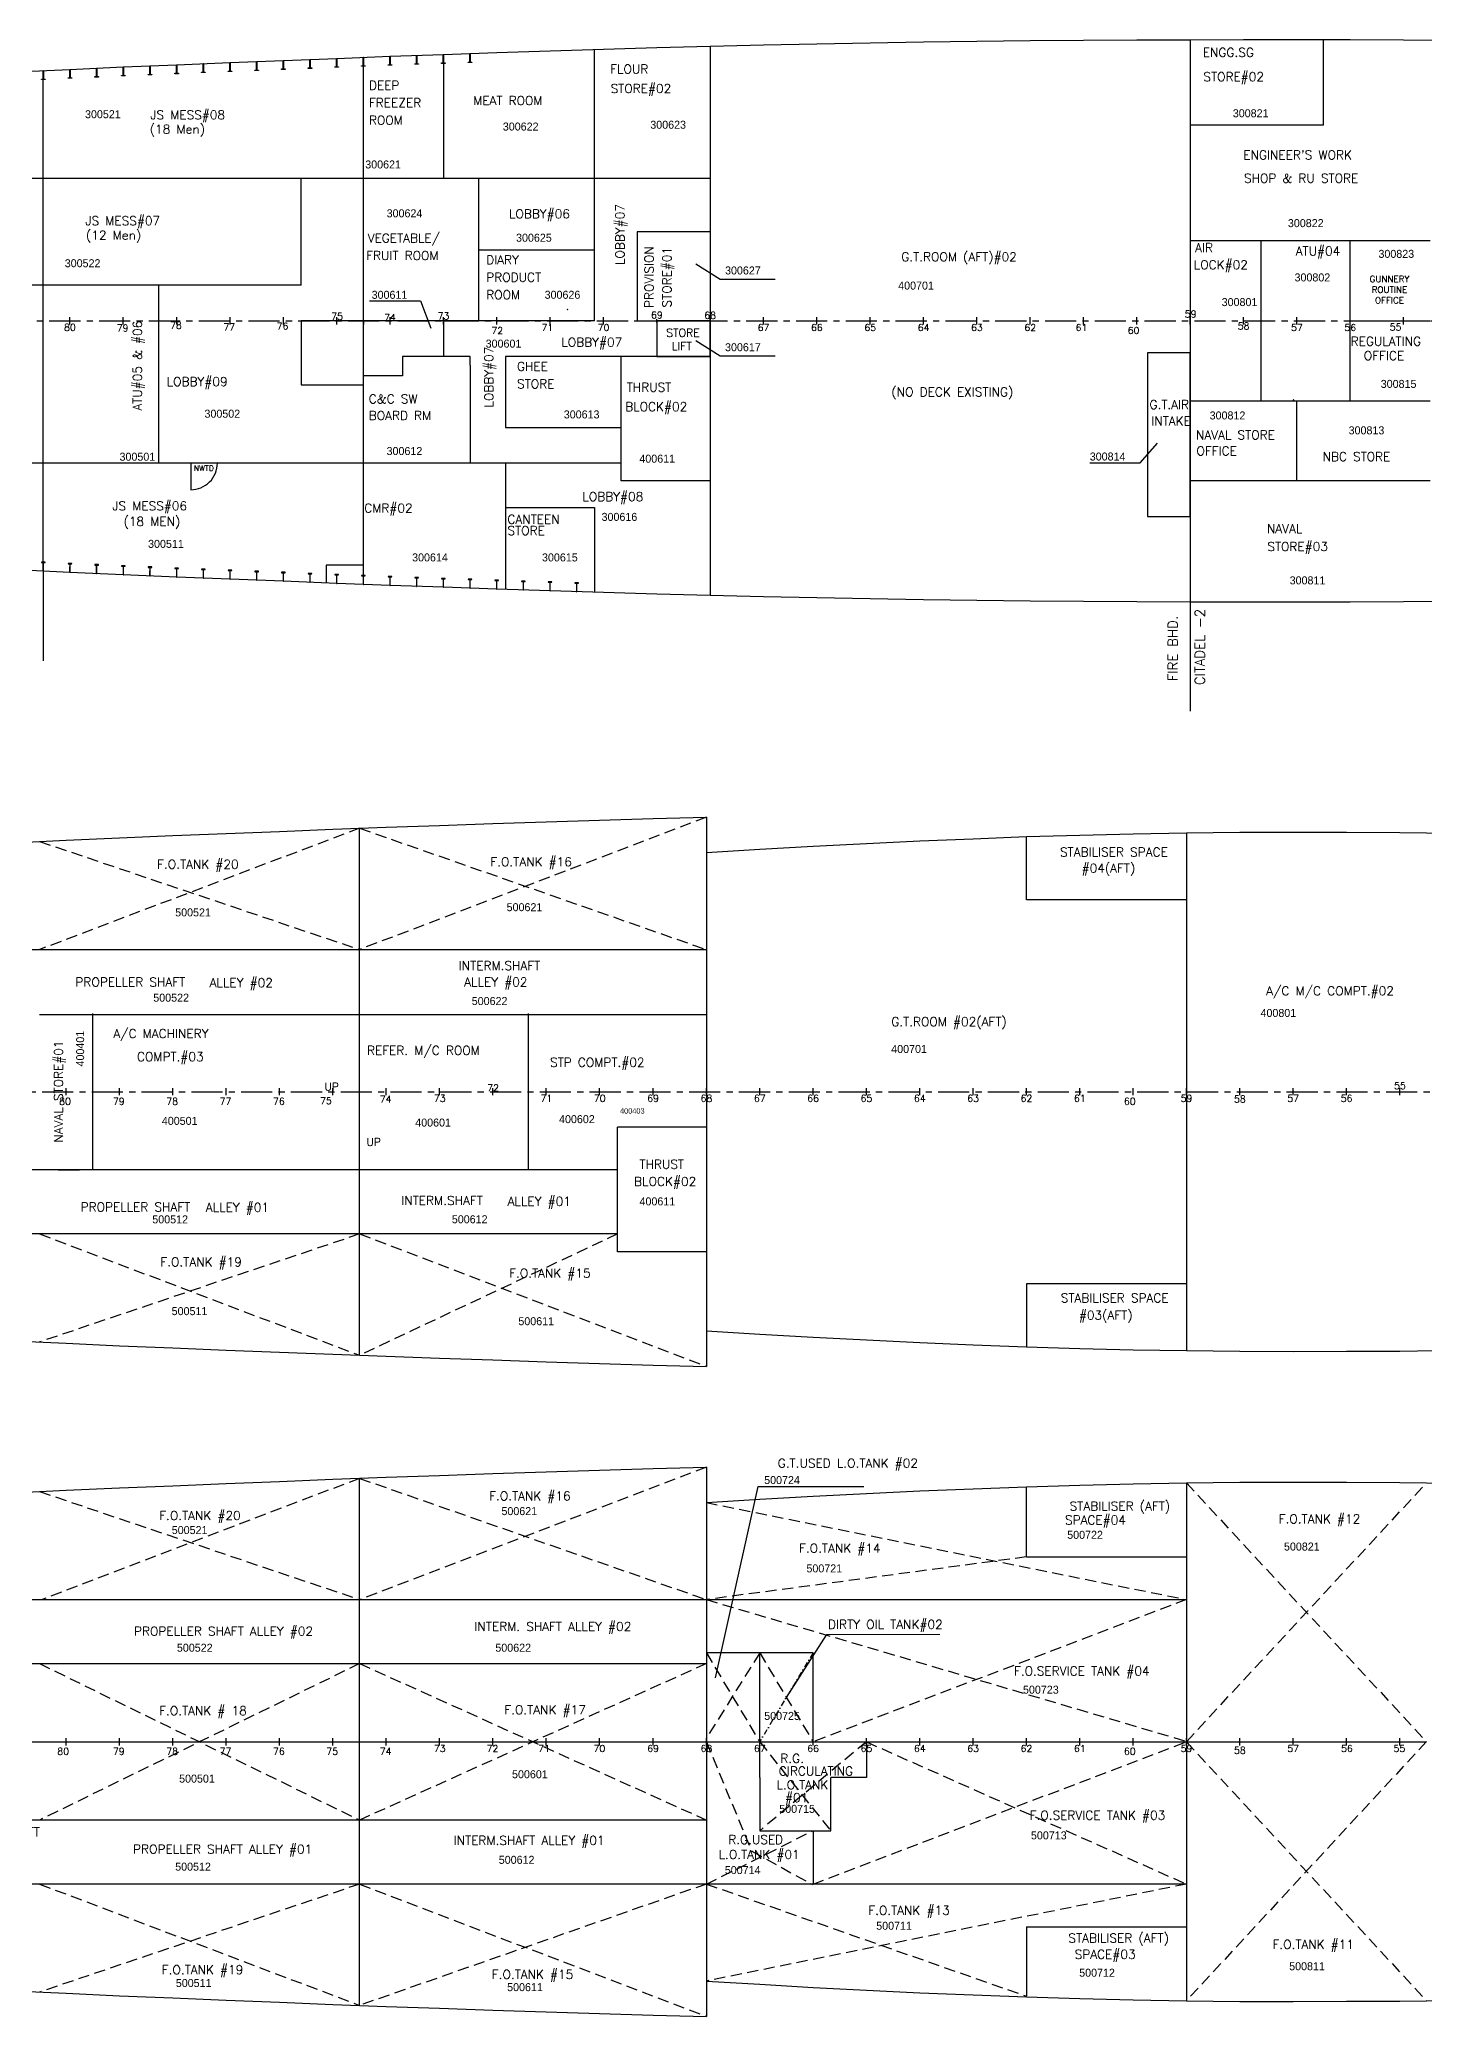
# Model space of a CAD drawing. Header units: millimetres. Extents: x 4499 to 177087, y -131598 to 56514.
# Drawn here: x 41195 to 80140, y -131598 to -75996 of the extents above; entities that cross this region are included whole.
import ezdxf
from ezdxf.enums import TextEntityAlignment as Align

# ---------------------------------------------------------------- set-up
doc = ezdxf.new("R2010")
doc.units = ezdxf.units.MM
doc.header["$LTSCALE"] = 700
doc.header["$MEASUREMENT"] = 0
for name, pattern in [('CENTER', [2, 1.25, -0.25, 0.25, -0.25]), ('DASHDOT2', [0.5, 0.25, -0.125, 0, -0.125]), ('DASHED', [0.75, 0.5, -0.25]), ('DOTDASH1', [1600, 1000, -250, 100, -250])]:
    doc.linetypes.add(name, pattern=pattern)
for name, color, linetype in [('00', 7, 'Continuous'), ('01', 7, 'Continuous'), ('3 DECK', 7, 'Continuous'), ('4 DECK', 7, 'Continuous'), ('COMPT.NOS', 4, 'Continuous'), ('COMPTNAME', 7, 'Continuous'), ('HOLD', 7, 'Continuous')]:
    doc.layers.add(name, color=color, linetype=linetype)
doc.styles.add('ROMANS', font='romans.shx', dxfattribs={"height": 150})
doc.styles.add('style1', font='romans.shx', dxfattribs={"height": 250})
doc.dimstyles.new('ISO-25', dxfattribs={"dimtxt": 2.5, "dimasz": 2.5, "dimexe": 1.25, "dimexo": 0.625, "dimtad": 1, "dimdsep": 46, "dimtxsty": 'Standard', "dimcen": 2.5, "dimadec": 0, "dimazin": 0, "dimtfac": 1, "dimtmove": 2, "dimatfit": 3, "dimfxl": 1, "dimtolj": 1, "dimtzin": 0, "dimarcsym": 0})

msp = doc.modelspace()

# ---------------------------------------------------------------- linework, layer by layer
at = {"color": 18, "true_color": 0x000000}
for p, q in [((73552, -76000), (73552, -91817)), ((77302, -78408), (77302, -75996)), ((50301, -91321), (50301, -76496)), ((52551, -76415), (52551, -79908)), ((56801, -83908), (56801, -76274)), ((60051, -76184), (60051, -91633)), ((77302, -78408), (73552, -78408)), ((60051, -79908), (10655, -79908)), ((48551, -82908), (48551, -79908)), ((53551, -83908), (53551, -79908)), ((58001, -81408), (58001, -83908)), ((60051, -81408), (58001, -81408)), ((53551, -81908), (56801, -81908)), ((48551, -82908), (43550, -82908)), ((44551, -87909), (44551, -82908)), ((43550, -84008), (43550, -83808)), ((45051, -84008), (45051, -83808)), ((46551, -84008), (46551, -83808)), ((48051, -84008), (48051, -83808)), ((49551, -84008), (49551, -83808)), ((51051, -84008), (51051, -83808)), ((52551, -84008), (52551, -83808)), ((54051, -84008), (54051, -83808)), ((55551, -84008), (55551, -83808)), ((57051, -84008), (57051, -83808)), ((58551, -83958), (58551, -83858)), ((60051, -84008), (60051, -83808)), ((70552, -84008), (70552, -83808)), ((72052, -84008), (72052, -83808)), ((73552, -84008), (73552, -83808)), ((75052, -84008), (75052, -83808)), ((76552, -84008), (76552, -83808)), ((78052, -84008), (78052, -83808)), ((79552, -84008), (79552, -83808)), ((51401, -84908), (51401, -85459)), ((60051, -84908), (54301, -84908)), ((54301, -84908), (54301, -86909)), ((57551, -88409), (57551, -84908)), ((51401, -85459), (50301, -85458)), ((54301, -86909), (57551, -86909)), ((57551, -87909), (10655, -87909)), ((60051, -88409), (57551, -88409)), ((80302, -88409), (73552, -88409)), ((50195, -113002), (50195, -98178)), ((59946, -97866), (59946, -113314)), ((73446, -98310), (73446, -112870)), ((28444, -101590), (59946, -101590)), ((41195, -103416), (59946, -103416)), ((41945, -105690), (41945, -105490)), ((43445, -105690), (43445, -105490)), ((44945, -105690), (44945, -105490)), ((46445, -105690), (46445, -105490)), ((47945, -105690), (47945, -105490)), ((49445, -105690), (49445, -105490)), ((50945, -105690), (50945, -105490)), ((52445, -105690), (52445, -105490)), ((53945, -105690), (53945, -105490)), ((55445, -105690), (55445, -105490)), ((56945, -105690), (56945, -105490)), ((58446, -105690), (58446, -105490)), ((59946, -105690), (59946, -105490)), ((61446, -105690), (61446, -105490)), ((62946, -105690), (62946, -105490)), ((64446, -105690), (64446, -105490)), ((57446, -110090), (57446, -106590)), ((59946, -106590), (57446, -106590)), ((57446, -107790), (39202, -107790)), ((41720, -107790), (42319, -107790)), ((57446, -109590), (28444, -109590)), ((59946, -110090), (57446, -110090)), ((59946, -116149), (59946, -131598)), ((50195, -119873), (50195, -116463)), ((68946, -118673), (68946, -116719)), ((73446, -116593), (73446, -131154)), ((68946, -118673), (73446, -118673)), ((28444, -119873), (41267, -119873)), ((41267, -119873), (73446, -119873)), ((50195, -127874), (50195, -119873)), ((39195, -121673), (59946, -121673)), ((61446, -121373), (59946, -121373)), ((61446, -124873), (61446, -121373)), ((62946, -121373), (61446, -121373)), ((62946, -123873), (62946, -121373)), ((37445, -123873), (59946, -123873)), ((59946, -123873), (80195, -123873)), ((64271, -124019), (64446, -123873)), ((64446, -123873), (64446, -124873)), ((61446, -124873), (61446, -126374)), ((64446, -124873), (63446, -124873)), ((63446, -126374), (63446, -124873)), ((59946, -126074), (38975, -126074)), ((61446, -126374), (63446, -126374)), ((62946, -126374), (62946, -127874)), ((41267, -127874), (28444, -127874)), ((73446, -127874), (41267, -127874)), ((50195, -131286), (50195, -127874)), ((68946, -129074), (68946, -131027)), ((68946, -129074), (73446, -129074))]:
    msp.add_line(p, q, dxfattribs=at)
at = {"color": 18, "linetype": 'Continuous', "true_color": 0x000000}
for p, q in [((41300, -90946), (41300, -76871)), ((61551, -84008), (61551, -83808)), ((63051, -84008), (63051, -83808)), ((64551, -84008), (64551, -83808)), ((66052, -84008), (66052, -83808)), ((67552, -84008), (67552, -83808)), ((69052, -84008), (69052, -83808)), ((65946, -105690), (65946, -105490)), ((67446, -105690), (67446, -105490)), ((68946, -105690), (68946, -105490)), ((70446, -105690), (70446, -105490)), ((71946, -105690), (71946, -105490)), ((73446, -105690), (73446, -105490)), ((74946, -105690), (74946, -105490)), ((76446, -105690), (76446, -105490)), ((77946, -105690), (77946, -105490)), ((79447, -105690), (79447, -105490)), ((41945, -123973), (41945, -123773)), ((43445, -123973), (43445, -123773)), ((44945, -123973), (44945, -123773)), ((46445, -123973), (46445, -123773)), ((47945, -123973), (47945, -123773)), ((49445, -123973), (49445, -123773)), ((50945, -123973), (50945, -123773)), ((52445, -123973), (52445, -123773)), ((53945, -123973), (53945, -123773)), ((55445, -123973), (55445, -123773)), ((56945, -123973), (56945, -123773)), ((58446, -123973), (58446, -123773)), ((59946, -123973), (59946, -123773)), ((61446, -123973), (61446, -123773)), ((62946, -123973), (62946, -123773)), ((64446, -123973), (64446, -123773)), ((65946, -123973), (65946, -123773)), ((67446, -123973), (67446, -123773)), ((68946, -123973), (68946, -123773)), ((70446, -123973), (70446, -123773)), ((71946, -123973), (71946, -123773)), ((73446, -123973), (73446, -123773)), ((74946, -123973), (74946, -123773)), ((76446, -123973), (76446, -123773)), ((77946, -123973), (77946, -123773)), ((79447, -123973), (79447, -123773))]:
    msp.add_line(p, q, dxfattribs=at)
at = {"color": 18, "linetype": 'CENTER', "true_color": 0x000000}
for p, q in [((7870, -83908), (163784, -83908)), ((7664, -105590), (163779, -105590))]:
    msp.add_line(p, q, dxfattribs=at)
at = {"color": 18, "linetype": 'DOTDASH1', "true_color": 0x000000}
for p, q in [((42050, -84008), (42050, -83808)), ((68946, -100190), (68946, -98415)), ((73446, -100190), (68946, -100190)), ((68946, -110990), (68946, -112765)), ((73446, -110990), (68946, -110990))]:
    msp.add_line(p, q, dxfattribs=at)
at = {"color": 18, "linetype": 'DASHED', "lineweight": -2, "ltscale": 0.9, "true_color": 0x000000, "transparency": 33554534}
for p, q in [((50195, -98178), (41195, -101590)), ((59946, -97866), (50195, -101590)), ((50195, -98178), (59946, -101590)), ((41195, -98552), (50195, -101590)), ((50195, -109590), (41195, -112628)), ((41195, -109590), (50195, -113002)), ((50195, -109590), (59946, -113314)), ((57446, -109590), (50195, -113002)), ((59946, -116149), (50195, -119873)), ((50195, -116463), (41267, -119873)), ((50195, -116463), (59946, -119873)), ((73446, -123873), (80197, -116591)), ((73446, -116593), (80197, -123869)), ((41195, -116836), (50195, -119873)), ((59946, -117146), (73446, -119873)), ((68946, -118673), (59946, -119873)), ((59946, -119873), (73446, -123858)), ((73446, -119873), (62946, -123873)), ((41195, -121673), (50195, -126074)), ((50195, -121673), (41195, -126074)), ((59946, -121673), (50195, -126074)), ((50195, -121673), (59946, -126074)), ((59946, -121373), (61446, -123873)), ((61446, -121373), (59946, -123773)), ((61446, -121373), (62946, -123873)), ((59946, -123873), (61221, -126949)), ((61446, -123873), (63446, -126374)), ((64446, -123873), (61446, -126374)), ((62946, -127874), (73446, -123873)), ((64446, -123873), (73446, -127874)), ((80197, -123869), (73446, -131154)), ((73446, -123873), (80197, -131156)), ((59946, -127874), (62946, -126374)), ((61221, -126949), (62930, -127886)), ((41195, -127874), (50195, -131286)), ((50195, -127874), (41195, -130911)), ((59946, -127874), (50195, -131286)), ((50195, -127874), (59946, -131598)), ((73446, -127874), (59946, -130601)), ((59946, -127874), (68946, -131027))]:
    msp.add_line(p, q, dxfattribs=at)
at = {"color": 18, "linetype": 'DASHDOT2', "ltscale": 0.9, "true_color": 0x000000}
msp.add_line((62946, -121373), (61446, -123873), dxfattribs=at)
at = {"color": 18, "true_color": 0x000000}
for points in [[(58551, -84908), (60051, -84908), (60051, -83908), (58551, -83908)], [(72352, -84808), (72352, -89409), (73552, -89409), (73552, -84808)]]:
    msp.add_lwpolyline(points, close=True, dxfattribs=at)
at = {"color": 18, "linetype": 'Continuous', "true_color": 0x000000}
msp.add_lwpolyline([(45447, -87909), (45447, -88659, 0.414214), (46197, -87909)], format="xyb", dxfattribs=at)
at = {"layer": '00', "color": 18, "true_color": 0x000000}
for p, q in [((41300, -82908), (39050, -82908)), ((43550, -82908), (41300, -82908)), ((50301, -83908), (50301, -84008)), ((56801, -83908), (50301, -83908)), ((58001, -83908), (60051, -83908)), ((54945, -107790), (54945, -103390))]:
    msp.add_line(p, q, dxfattribs=at)
msp.add_lwpolyline([(76552, -88409), (76552, -86158)], dxfattribs=at)
at = {"layer": '01', "color": 18, "linetype": 'ByBlock', "true_color": 0x000000}
for p, q in [((45051, -76704), (45051, -76956)), ((45801, -76674), (45801, -76926)), ((46551, -76644), (46551, -76896)), ((47301, -76614), (47301, -76773)), ((48051, -76584), (48051, -76743)), ((48801, -76555), (48801, -76807)), ((49551, -76525), (49551, -76777)), ((50301, -76496), (50301, -76643)), ((51051, -76467), (51051, -76719)), ((51801, -76441), (51801, -76693)), ((52551, -76415), (52551, -76667)), ((53301, -76390), (53301, -76549)), ((41300, -76871), (41300, -77030)), ((42050, -76835), (42050, -76994)), ((42800, -76800), (42800, -77052)), ((43550, -76765), (43550, -76780)), ((44300, -76735), (44300, -76882)), ((80302, -81658), (73552, -81658)), ((78052, -86158), (78052, -81658)), ((48551, -82908), (48201, -82908)), ((52551, -83908), (52701, -83908)), ((52551, -83908), (52551, -84908)), ((78052, -83908), (80302, -83908)), ((53301, -85158), (53301, -87909)), ((48551, -85708), (50301, -85708)), ((73552, -86158), (80302, -86158)), ((54301, -87909), (54301, -91460)), ((41300, -90946), (41300, -90787)), ((41300, -90946), (41300, -93472)), ((42050, -90982), (42050, -90823)), ((42800, -91017), (42800, -90765)), ((43550, -91052), (43550, -91037)), ((44300, -91082), (44300, -90935)), ((45051, -91113), (45051, -90861)), ((45801, -91143), (45801, -90891)), ((46551, -91173), (46551, -90921)), ((47301, -91203), (47301, -91044)), ((48051, -91233), (48051, -91074)), ((48801, -91262), (48801, -91010)), ((50301, -90784), (49251, -90784)), ((49251, -90784), (49251, -91280)), ((50301, -91321), (50301, -91173)), ((51051, -91350), (51051, -91098)), ((51801, -91376), (51801, -91124)), ((52551, -91402), (52551, -91150)), ((49551, -91292), (49551, -91277)), ((53301, -91427), (53301, -91268)), ((54051, -91452), (54051, -91200)), ((54801, -91477), (54801, -91225)), ((55551, -91502), (55551, -91250)), ((56301, -91526), (56301, -91367)), ((73552, -91817), (73552, -94883)), ((42695, -107790), (42695, -103390))]:
    msp.add_line(p, q, dxfattribs=at)
for points in [[(75552, -86158), (75552, -81658), (73552, -81658)], [(50301, -83908), (48551, -83908), (48551, -85708), (48551, -85708)], [(53301, -85158), (53301, -84908), (51401, -84908)], [(54301, -89159), (56801, -89159), (56801, -91543)]]:
    msp.add_lwpolyline(points, dxfattribs=at)
at = {"layer": '3 DECK', "color": 18, "true_color": 0x000000}
for points in [[(40550, -76906), (42050, -76835), (43550, -76765), (45051, -76704), (46551, -76644), (48051, -76584), (49551, -76525), (51051, -76467), (52551, -76415), (54051, -76365), (55551, -76315), (57051, -76266), (58551, -76222), (60051, -76184), (61551, -76149), (63051, -76118), (64551, -76091), (66052, -76065), (67552, -76045), (69052, -76027), (70552, -76013), (72052, -76005), (73552, -76000), (75052, -75996), (76552, -75996), (78052, -75996), (79552, -76006), (81052, -76018)], [(45054, -76704), (45055, -76944), (45083, -76944), (45101, -76944), (45101, -76956), (45083, -76956), (45001, -76956), (45001, -76944), (45047, -76944), (45047, -76704), (45054, -76704)], [(45804, -76674), (45805, -76914), (45833, -76914), (45851, -76914), (45851, -76926), (45833, -76926), (45751, -76926), (45751, -76914), (45797, -76914), (45797, -76674), (45804, -76674)], [(46555, -76644), (46555, -76884), (46583, -76884), (46601, -76884), (46601, -76896), (46583, -76896), (46501, -76896), (46501, -76884), (46547, -76884), (46547, -76644), (46555, -76644)], [(47305, -76614), (47305, -76854), (47333, -76854), (47351, -76854), (47351, -76866), (47333, -76866), (47251, -76866), (47251, -76854), (47297, -76854), (47297, -76614), (47305, -76614)], [(48055, -76584), (48055, -76824), (48083, -76824), (48101, -76824), (48101, -76836), (48083, -76836), (48001, -76836), (48001, -76824), (48047, -76824), (48047, -76584), (48055, -76584)], [(48805, -76554), (48805, -76795), (48833, -76795), (48851, -76795), (48851, -76807), (48833, -76807), (48751, -76807), (48751, -76795), (48797, -76795), (48797, -76555), (48805, -76554)], [(49555, -76525), (49555, -76765), (49583, -76765), (49601, -76765), (49601, -76777), (49583, -76777), (49501, -76777), (49501, -76765), (49547, -76765), (49547, -76525), (49555, -76525)], [(50305, -76496), (50305, -76736), (50333, -76736), (50351, -76736), (50351, -76748), (50333, -76748), (50251, -76748), (50251, -76736), (50297, -76736), (50297, -76496), (50305, -76496)], [(51055, -76467), (51055, -76707), (51083, -76707), (51101, -76707), (51101, -76719), (51083, -76719), (51001, -76719), (51001, -76707), (51047, -76707), (51047, -76467), (51055, -76467)], [(51805, -76441), (51805, -76681), (51833, -76681), (51851, -76681), (51851, -76693), (51833, -76693), (51751, -76693), (51751, -76681), (51797, -76681), (51797, -76441), (51805, -76441)], [(52555, -76415), (52555, -76655), (52583, -76655), (52601, -76655), (52601, -76667), (52583, -76667), (52501, -76667), (52501, -76655), (52547, -76655), (52547, -76415), (52555, -76415)], [(53305, -76390), (53305, -76630), (53333, -76630), (53351, -76630), (53351, -76642), (53333, -76642), (53251, -76642), (53251, -76630), (53297, -76630), (53297, -76390), (53305, -76390)], [(41304, -76870), (41304, -77111), (41333, -77111), (41350, -77111), (41350, -77123), (41333, -77123), (41250, -77123), (41250, -77111), (41296, -77111), (41296, -76871), (41304, -76870)], [(42054, -76835), (42054, -77075), (42083, -77075), (42100, -77075), (42100, -77087), (42083, -77087), (42000, -77087), (42000, -77075), (42046, -77075), (42046, -76835), (42054, -76835)], [(42804, -76800), (42804, -77040), (42833, -77040), (42850, -77040), (42850, -77052), (42833, -77052), (42750, -77052), (42750, -77040), (42796, -77040), (42796, -76800), (42804, -76800)], [(43554, -76765), (43554, -77005), (43583, -77005), (43600, -77005), (43600, -77017), (43583, -77017), (43500, -77017), (43500, -77005), (43546, -77005), (43546, -76765), (43554, -76765)], [(44304, -76734), (44304, -76975), (44333, -76975), (44350, -76975), (44350, -76987), (44333, -76987), (44250, -76987), (44250, -76975), (44296, -76975), (44296, -76735), (44304, -76734)], [(81052, -91799), (79552, -91811), (78052, -91821), (76552, -91821), (75052, -91821), (73552, -91817), (72052, -91812), (70552, -91804), (69052, -91790), (67552, -91772), (66052, -91752), (64551, -91726), (63051, -91699), (61551, -91668), (60051, -91633), (58551, -91595), (57051, -91551), (55551, -91502), (54051, -91452), (52551, -91402), (51051, -91350), (49551, -91292), (48051, -91233), (46551, -91173), (45051, -91113), (43550, -91052), (42050, -90982), (40550, -90911)], [(41304, -90946), (41304, -90706), (41333, -90706), (41350, -90706), (41350, -90694), (41333, -90694), (41250, -90694), (41250, -90706), (41296, -90706), (41296, -90946), (41304, -90946)], [(42054, -90982), (42054, -90742), (42083, -90742), (42100, -90742), (42100, -90730), (42083, -90730), (42000, -90730), (42000, -90742), (42046, -90742), (42046, -90981), (42054, -90982)], [(42804, -91017), (42804, -90777), (42833, -90777), (42850, -90777), (42850, -90765), (42833, -90765), (42750, -90765), (42750, -90777), (42796, -90777), (42796, -91016), (42804, -91017)], [(43554, -91052), (43554, -90812), (43583, -90812), (43600, -90812), (43600, -90800), (43583, -90800), (43500, -90800), (43500, -90812), (43546, -90812), (43546, -91051), (43554, -91052)], [(44304, -91082), (44304, -90842), (44333, -90842), (44350, -90842), (44350, -90830), (44333, -90830), (44250, -90830), (44250, -90842), (44296, -90842), (44296, -91082), (44304, -91082)], [(45054, -91113), (45055, -90873), (45083, -90873), (45101, -90873), (45101, -90861), (45083, -90861), (45001, -90861), (45001, -90873), (45047, -90873), (45047, -91113), (45054, -91113)], [(45804, -91143), (45805, -90903), (45833, -90903), (45851, -90903), (45851, -90891), (45833, -90891), (45751, -90891), (45751, -90903), (45797, -90903), (45797, -91143), (45804, -91143)], [(46555, -91173), (46555, -90933), (46583, -90933), (46601, -90933), (46601, -90921), (46583, -90921), (46501, -90921), (46501, -90933), (46547, -90933), (46547, -91173), (46555, -91173)], [(47305, -91203), (47305, -90963), (47333, -90963), (47351, -90963), (47351, -90951), (47333, -90951), (47251, -90951), (47251, -90963), (47297, -90963), (47297, -91203), (47305, -91203)], [(48055, -91233), (48055, -90993), (48083, -90993), (48101, -90993), (48101, -90981), (48083, -90981), (48001, -90981), (48001, -90993), (48047, -90993), (48047, -91232), (48055, -91233)], [(48805, -91262), (48805, -91022), (48833, -91022), (48851, -91022), (48851, -91010), (48833, -91010), (48751, -91010), (48751, -91022), (48797, -91022), (48797, -91262), (48805, -91262)], [(49555, -91292), (49555, -91052), (49583, -91052), (49601, -91052), (49601, -91040), (49583, -91040), (49501, -91040), (49501, -91052), (49547, -91052), (49547, -91292), (49555, -91292)], [(50305, -91321), (50305, -91081), (50333, -91081), (50351, -91081), (50351, -91069), (50333, -91069), (50251, -91069), (50251, -91081), (50297, -91081), (50297, -91321), (50305, -91321)], [(51055, -91350), (51055, -91110), (51083, -91110), (51101, -91110), (51101, -91098), (51083, -91098), (51001, -91098), (51001, -91110), (51047, -91110), (51047, -91350), (51055, -91350)], [(51805, -91376), (51805, -91136), (51833, -91136), (51851, -91136), (51851, -91124), (51833, -91124), (51751, -91124), (51751, -91136), (51797, -91136), (51797, -91376), (51805, -91376)], [(52555, -91402), (52555, -91162), (52583, -91162), (52601, -91162), (52601, -91150), (52583, -91150), (52501, -91150), (52501, -91162), (52547, -91162), (52547, -91402), (52555, -91402)], [(53305, -91427), (53305, -91187), (53333, -91187), (53351, -91187), (53351, -91175), (53333, -91175), (53251, -91175), (53251, -91187), (53297, -91187), (53297, -91427), (53305, -91427)], [(54055, -91452), (54055, -91212), (54083, -91212), (54101, -91212), (54101, -91200), (54083, -91200), (54001, -91200), (54001, -91212), (54047, -91212), (54047, -91452), (54055, -91452)], [(54805, -91477), (54805, -91237), (54833, -91237), (54851, -91237), (54851, -91225), (54833, -91225), (54751, -91225), (54751, -91237), (54797, -91237), (54797, -91477), (54805, -91477)], [(55555, -91502), (55555, -91262), (55583, -91262), (55601, -91262), (55601, -91250), (55583, -91250), (55501, -91250), (55501, -91262), (55547, -91262), (55547, -91502), (55555, -91502)], [(56305, -91526), (56305, -91286), (56333, -91286), (56351, -91286), (56351, -91274), (56333, -91274), (56251, -91274), (56251, -91286), (56297, -91286), (56297, -91526), (56305, -91526)]]:
    msp.add_lwpolyline(points, dxfattribs=at)
at = {"layer": '4 DECK', "color": 18, "true_color": 0x000000}
for points in [[(28444, -99227), (29944, -99142), (31444, -99057), (32944, -98976), (34444, -98895), (35944, -98815), (37445, -98736), (38945, -98660), (40445, -98588), (41945, -98517), (43445, -98447), (44945, -98386), (46445, -98326), (47945, -98266), (49445, -98207), (50945, -98149), (52445, -98097), (53945, -98047), (55445, -97997), (56945, -97948), (58446, -97904), (59946, -97866)], [(59946, -98863), (61446, -98770), (62946, -98685), (64446, -98608), (65946, -98535), (67446, -98475), (68946, -98415), (70446, -98370), (71946, -98335), (73446, -98310), (74946, -98290), (76446, -98285), (77946, -98292), (79447, -98297), (80947, -98318)], [(28444, -111953), (29944, -112038), (31444, -112123), (32944, -112204), (34444, -112285), (35944, -112365), (37445, -112444), (38945, -112520), (40445, -112592), (41945, -112663), (43445, -112733), (44945, -112794), (46445, -112854), (47945, -112914), (49445, -112973), (50945, -113031), (52445, -113083), (53945, -113133), (55445, -113183), (56945, -113232), (58446, -113276), (59946, -113314)], [(59946, -112317), (61446, -112410), (62946, -112495), (64446, -112572), (65946, -112645), (67446, -112705), (68946, -112765), (70446, -112810), (71946, -112845), (73446, -112870), (74946, -112890), (76446, -112895), (77946, -112888), (79447, -112883), (80947, -112862)]]:
    msp.add_lwpolyline(points, dxfattribs=at)
at = {"layer": 'COMPT.NOS', "color": 18, "linetype": 'ByBlock', "true_color": 0x000000}
for p, q in [((60335, -82743), (59647, -82313)), ((61882, -82743), (60335, -82743)), ((50477, -83344), (51910, -83344)), ((51910, -83344), (52197, -84117)), ((60335, -84902), (59647, -84473)), ((61882, -84902), (60335, -84902)), ((72145, -87900), (72631, -87349)), ((70732, -87900), (72145, -87900))]:
    msp.add_line(p, q, dxfattribs=at)
at = {"layer": 'HOLD', "color": 18, "true_color": 0x000000}
for points in [[(28444, -117510), (29944, -117425), (31444, -117340), (32944, -117259), (34444, -117178), (35944, -117098), (37445, -117019), (38945, -116943), (40445, -116871), (41945, -116800), (43445, -116730), (44945, -116669), (46445, -116609), (47945, -116549), (49445, -116490), (50945, -116432), (52445, -116380), (53945, -116330), (55445, -116280), (56945, -116231), (58446, -116187), (59946, -116149)], [(59946, -117146), (61446, -117053), (62946, -116968), (64446, -116891), (65946, -116818), (67446, -116758), (68946, -116698), (70446, -116653), (71946, -116618), (73446, -116593), (74946, -116573), (76446, -116568), (77946, -116575), (79447, -116580), (80947, -116601)], [(28444, -130237), (29944, -130322), (31444, -130407), (32944, -130488), (34444, -130569), (35944, -130649), (37445, -130728), (38945, -130804), (40445, -130876), (41945, -130947), (43445, -131017), (44945, -131078), (46445, -131138), (47945, -131198), (49445, -131257), (50945, -131315), (52445, -131367), (53945, -131417), (55445, -131467), (56945, -131516), (58446, -131560), (59946, -131598)], [(59946, -130601), (61446, -130694), (62946, -130779), (64446, -130856), (65946, -130929), (67446, -130989), (68946, -131049), (70446, -131094), (71946, -131129), (73446, -131154), (74946, -131174), (76446, -131179), (77946, -131172), (79447, -131167), (80947, -131146)]]:
    msp.add_lwpolyline(points, dxfattribs=at)

# ---------------------------------------------------------------- texts
at = {"color": 18, "true_color": 0x000000, "style": 'ROMANS'}
for s, p in [('78', (45030, -84130)), ('75', (49560, -83876)), ('74', (51051, -83910)), ('80', (42050, -84188)), ('79', (43530, -84206)), ('77', (46530, -84178)), ('76', (48028, -84152)), ('60', (71960, -84274)), ('80', (41911, -105956)), ('79', (43424, -105956)), ('78', (44925, -105956)), ('77', (46425, -105956)), ('76', (47925, -105956)), ('75', (49247, -105941)), ('74', (50925, -105894)), ('60', (71854, -105956)), ('80', (41859, -124239)), ('79', (43424, -124239)), ('78', (44925, -124239)), ('77', (46425, -124239)), ('76', (47925, -124239)), ('75', (49425, -124239)), ('74', (50925, -124239)), ('60', (71854, -124239))]:
    msp.add_text(s, height=192.5, dxfattribs=at).set_placement(p, align=Align.CENTER)
for s, p in [('73', (52554, -83770)), ('69', (58554, -83746)), ('68', (60054, -83752)), ('59', (73565, -83713)), ('58', (75054, -84051)), ('72', (54066, -84180)), ('71', (55475, -84096)), ('70', (57054, -84096)), ('67', (61554, -84096)), ('66', (63054, -84096)), ('65', (64555, -84096)), ('64', (66055, -84096)), ('63', (67555, -84096)), ('62', (69055, -84096)), ('61', (70496, -84096)), ('57', (76555, -84096)), ('56', (78055, -84096)), ('55', (79330, -84080)), ('72', (53948, -105480)), ('55', (79450, -105422)), ('73', (52448, -105777)), ('71', (55448, -105777)), ('70', (56949, -105777)), ('69', (58449, -105777)), ('68', (59949, -105777)), ('67', (61449, -105777)), ('66', (62949, -105777)), ('65', (64449, -105777)), ('64', (65949, -105777)), ('63', (67449, -105777)), ('62', (68949, -105777)), ('61', (70449, -105777)), ('59', (73449, -105777)), ('58', (74949, -105795)), ('57', (76449, -105777)), ('56', (77950, -105777)), ('73', (52448, -124061)), ('72', (53933, -124061)), ('71', (55384, -124061)), ('70', (56939, -124061)), ('69', (58449, -124061)), ('68', (59949, -124061)), ('67', (61449, -124061)), ('66', (62949, -124061)), ('65', (64449, -124061)), ('64', (65949, -124061)), ('63', (67449, -124061)), ('62', (68949, -124061)), ('61', (70449, -124061)), ('59', (73449, -124061)), ('57', (76449, -124061)), ('56', (77959, -124061)), ('55', (79435, -124061)), ('58', (74949, -124111))]:
    msp.add_text(s, height=192.5, dxfattribs=at).set_placement(p, align=Align.MIDDLE)
for s, height, p in [('NWTD', 158, (45535, -88131, 0)), ('UP', 217.7, (49208, -105557)), ('UP', 217.7, (50392, -107112))]:
    msp.add_text(s, height=height, dxfattribs=at).set_placement(p)
for s, p in [('FIRE BHD.', (73200, -92206)), ('CITADEL -2', (73961, -92009))]:
    msp.add_text(s, height=275, rotation=90, dxfattribs=at).set_placement(p, align=Align.RIGHT)
at = {"color": 18, "true_color": 0x000000, "insert": (57518, -106054), "char_height": 150, "width": 719.04, "attachment_point": 1}
msp.add_mtext('400403', dxfattribs=at)
at = {"layer": 'COMPT.NOS', "color": 18, "linetype": 'ByBlock', "true_color": 0x000000, "char_height": 225, "width": 1831.54, "attachment_point": 1}
for s, insert in [('300521', (42474, -77984)), ('300622', (54223, -78331)), ('300623', (58370, -78280)), ('300821', (74751, -77957)), ('300621', (50354, -79397)), ('300624', (50956, -80771)), ('300822', (76300, -81047)), ('300625', (54595, -81458)), ('300522', (41904, -82175)), ('300823', (78847, -81911)), ('300627', (60472, -82378)), ('400701', (65341, -82804)), ('300802', (76487, -82574)), ('300611', (50534, -83063)), ('300626', (55398, -83062)), ('300801', (74438, -83268)), ('300601', (53740, -84436)), ('300617', (60472, -84537)), ('300815', (78911, -85569)), ('300502', (45833, -86407)), ('300613', (55937, -86427)), ('300812', (74100, -86456)), ('300813', (78008, -86875)), ('300501', (43444, -87617)), ('300612', (50954, -87457)), ('400611', (58063, -87672)), ('300814', (70728, -87611)), ('300616', (57000, -89309)), ('300511', (44247, -90068)), ('300614', (51672, -90449)), ('300615', (55325, -90449)), ('300811', (76350, -91095)), ('500521', (45009, -100433)), ('500621', (54330, -100287)), ('500522', (44393, -102832)), ('500622', (53349, -102926)), ('400801', (75530, -103261)), ('400701', (65145, -104275)), ('400501', (44634, -106296)), ('400601', (51760, -106344)), ('400602', (55804, -106248)), ('400611', (58067, -108561)), ('500512', (44366, -109067)), ('500612', (52789, -109064)), ('500511', (44910, -111648)), ('500611', (54660, -111931)), ('500724', (61572, -116399)), ('500621', (54184, -117272)), ('500521', (44913, -117805)), ('500722', (70094, -117939)), ('500821', (76190, -118269)), ('500721', (62761, -118883)), ('500522', (45057, -121114)), ('500622', (54013, -121114)), ('500723', (68851, -122294)), ('500725', (61574, -123032)), ('500501', (45120, -124796)), ('500601', (54482, -124673)), ('500715', (61997, -125646)), ('500713', (69075, -126392)), ('500512', (45009, -127272)), ('500612', (54109, -127080)), ('500714', (60465, -127368)), ('500711', (64723, -128934)), ('500811', (76336, -130073)), ('500511', (45027, -130545)), ('500611', (54344, -130661)), ('500712', (70431, -130255))]:
    msp.add_mtext(s, dxfattribs=dict(at, insert=insert))
at = {"layer": 'COMPT.NOS', "color": 18, "linetype": 'ByBlock', "true_color": 0x000000, "insert": (42224, -104879), "char_height": 225, "width": 1831.54, "attachment_point": 1, "rotation": 90}
msp.add_mtext('400401', dxfattribs=at)
at = {"layer": 'COMPTNAME', "color": 18, "linetype": 'ByBlock', "true_color": 0x000000}
for s, height, style, p in [('FLOUR', 250, 'style1', (57241, -76952)), ('ENGG.SG ', 250, 'style1', (73908, -76482)), ('DEEP ', 250, 'style1', (50458, -77409)), ('STORE#02', 250, 'style1', (57255, -77499)), ('STORE#02', 250, 'style1', (73924, -77167)), ('FREEZER ', 250, 'style1', (50458, -77899)), ('MEAT ROOM', 250, 'style1', (53389, -77837)), ('JS MESS#08', 250, 'style1', (44312, -78240)), ('(18 Men)', 250, 'style1', (44295, -78642)), ('ROOM', 250, 'style1', (50458, -78389)), ("ENGINEER'S WORK ", 250.01, 'style1', (75048, -79366)), ('SHOP & RU STORE', 250.01, 'style1', (75065, -80022)), ('JS MESS#07', 250, 'style1', (42486, -81218)), ('LOBBY#06', 250, 'style1', (54396, -81024)), ('(12 Men)', 250, 'style1', (42500, -81624)), ('VEGETABLE/ ', 250.01, 'style1', (50423, -81706)), ('AIR ', 250, 'style1', (73689, -81975)), ('FRUIT ROOM', 250, 'style1', (50380, -82196)), ('DIARY ', 250, 'style1', (53755, -82318)), ('LOCK#02', 250, 'style1', (73653, -82456)), ('ATU#04', 250, 'style1', (76521, -82069)), ('PRODUCT ', 250, 'style1', (53755, -82808)), ('ROOM', 250, 'style1', (53755, -83298)), ('.', 270, 'ROMANS', (55984, -83602)), ('REGULATING', 250, 'style1', (78064, -84607)), ('GHEE ', 250, 'style1', (54623, -85316)), ('OFFICE', 250, 'style1', (78434, -85011)), ('LOBBY#09', 250, 'style1', (44769, -85742)), ('STORE', 250, 'style1', (54623, -85806)), ('C&C SW', 250, 'style1', (50453, -86228)), ('BLOCK#02', 250, 'style1', (57663, -86447)), ('THRUST ', 250, 'style1', (57706, -85900)), ('.', 183, 'ROMANS', (76418, -86138)), ('BOARD RM', 250, 'style1', (50453, -86696)), ('NAVAL STORE ', 250.01, 'style1', (73715, -87241)), ('OFFICE', 250, 'style1', (73728, -87691)), ('NBC STORE', 250, 'style1', (77275, -87852)), ('JS MESS#06', 250, 'style1', (43244, -89237)), ('(18 MEN)', 250, 'style1', (43556, -89674)), ('CMR#02 ', 250, 'style1', (50326, -89300)), ('CANTEEN ', 250, 'style1', (54353, -89615)), ('STORE ', 250, 'style1', (54353, -89932)), ('NAVAL ', 250, 'style1', (75709, -89879)), ('STORE#03', 250, 'style1', (75722, -90381)), ('A/C MACHINERY ', 250.01, 'style1', (43269, -104078)), ('COMPT.#03', 250, 'style1', (43935, -104728)), ('REFER. M/C ROOM', 250.01, 'style1', (50403, -104553)), ('STP COMPT.#02', 250.01, 'style1', (55550, -104888))]:
    msp.add_text(s, height=height, dxfattribs=dict(at, style=style)).set_placement(p)
at = {"layer": 'COMPTNAME', "color": 18, "true_color": 0x000000, "style": 'style1'}
for s, height, p in [('LOBBY#07', 250, (57642, -80624)), ('ATU#05 & #06', 250.01, (44071, -83906)), ('LOBBY#07', 250, (53955, -84634))]:
    msp.add_text(s, height=height, rotation=90, dxfattribs=at).set_placement(p, align=Align.RIGHT)
at = {"layer": 'COMPTNAME', "color": 18, "linetype": 'ByBlock', "true_color": 0x000000, "style": 'style1'}
for s, height, p in [('PROVISION ', 250, (58460, -83546)), ('STORE#01', 250, (58962, -83533)), ('NAVAL STORE#01', 250.01, (41853, -107021))]:
    msp.add_text(s, height=height, rotation=90, dxfattribs=at).set_placement(p)
at = {"layer": 'COMPTNAME', "color": 18, "true_color": 0x000000, "style": 'style1'}
for s, height, p in [('G.T.ROOM (AFT)#02', 250.01, (68676, -82232)), ('LOBBY#07', 250, (57582, -84634)), ('(NO DECK EXISTING)', 250.01, (68579, -86031)), ('G.T.AIR', 250, (73522, -86388)), ('INTAKE', 250, (73574, -86852)), ('LOBBY#08', 250, (58173, -88977)), ('F.O.TANK #16', 250.01, (56165, -99247)), ('F.O.TANK #20', 250.01, (46794, -99317)), ('INTERM.SHAFT', 250.01, (55276, -102167)), ('PROPELLER SHAFT', 250.01, (45290, -102629)), ('ALLEY #02', 250, (47756, -102648)), ('ALLEY #02', 250, (54916, -102628)), ('G.T.ROOM #02(AFT)', 250.01, (68394, -103744)), ('THRUST', 250, (59319, -107755)), ('BLOCK#02', 250, (59661, -108238)), ('PROPELLER SHAFT ', 250.01, (45605, -108956)), ('ALLEY #01', 250, (47649, -108967)), ('INTERM.SHAFT', 250.01, (53659, -108774)), ('ALLEY #01', 250, (56135, -108797)), ('F.O.TANK #19', 250.01, (46885, -110502)), ('F.O.TANK #15', 250.01, (56694, -110817)), ('G.T.USED L.O.TANK #02', 250.01, (65898, -116162)), ('F.O.TANK #16', 250.01, (56132, -117082)), ('STABILISER (AFT)', 250.01, (72990, -117369)), ('F.O.TANK #20', 250.01, (46853, -117634)), ('SPACE#04', 250, (71745, -117760)), ('F.O.TANK #12', 250.01, (78336, -117729)), ('F.O.TANK #14', 250.01, (64847, -118553)), ('PROPELLER SHAFT ALLEY #02', 250.01, (48887, -120887)), ('INTERM. SHAFT ALLEY #02', 250.01, (57838, -120756)), ('DIRTY OIL TANK#02', 250.01, (66594, -120696)), ('F.O.SERVICE TANK #04', 250.01, (72412, -122007)), ('F.O.TANK # 18', 250.01, (47023, -123123)), ('F.O.TANK #17', 250.01, (56558, -123098)), ('R.G.', 250, (62691, -124464)), ('L.O.TANK', 250, (63376, -125208)), ('CIRCULATING', 250.01, (64072, -124822)), ('#01', 250, (62814, -125568)), ('F.O.SERVICE TANK #03', 250.01, (72853, -126063)), ('PROPELLARY SHAFT', 250.01, (41206, -126536)), ('PROPELLER SHAFT ALLEY #01', 250.01, (48862, -127017)), ('INTERM.SHAFT ALLEY #01', 250.01, (57084, -126771)), ('R.G.USED', 250, (62105, -126748)), ('L.O.TANK #01', 250.01, (62573, -127166)), ('F.O.TANK #13', 250.01, (66792, -128739)), ('STABILISER (AFT)', 250.01, (72955, -129519)), ('F.O.TANK #11', 250.01, (78160, -129697)), ('SPACE#03', 250, (72018, -129975)), ('F.O.TANK #19', 250.01, (46925, -130408)), ('F.O.TANK #15', 250.01, (56206, -130540))]:
    msp.add_text(s, height=height, dxfattribs=at).set_placement(p, align=Align.RIGHT)
at = {"layer": 'COMPTNAME', "color": 18, "linetype": 'Continuous', "true_color": 0x000000, "style": 'style1'}
for s, height, p in [('STABILISER SPACE', 250.01, (72923, -98973)), ('#04(AFT)', 250, (72009, -99426)), ('A/C M/C COMPT.#02', 250.01, (79280, -102878)), ('STABILISER SPACE', 250.01, (72946, -111515)), ('#03(AFT)', 250, (71933, -111999))]:
    msp.add_text(s, height=height, dxfattribs=at).set_placement(p, align=Align.RIGHT)
at = {"layer": 'COMPTNAME', "color": 18, "linetype": 'ByBlock', "true_color": 0x000000, "insert": (79157, -83031), "char_height": 250.01, "width": 1731.77, "attachment_point": 5, "style": 'style1'}
msp.add_mtext('{\\H0.7188x;GUNNERY ROUTINE OFFICE}', dxfattribs=at)
at = {"layer": 'COMPTNAME', "color": 18, "true_color": 0x000000, "insert": (58817, -84130), "char_height": 250.01, "width": 1428.07, "attachment_point": 1, "style": 'style1'}
msp.add_mtext('{\\H0.9x;STORE\\P LIFT}', dxfattribs=at)

# ---------------------------------------------------------------- leaders
at = {"color": 18, "true_color": 0x000000}
for points in [[(60204, -122078), (61399, -116691), (64374, -116691)], [(62196, -122623), (63331, -120851), (66512, -120845)]]:
    msp.add_leader(points, dimstyle='ISO-25', override={"dimgap": 0.09, "dimtad": 0, "dimarcsym": 1}, dxfattribs=at)

doc.saveas('drawing.dxf')
